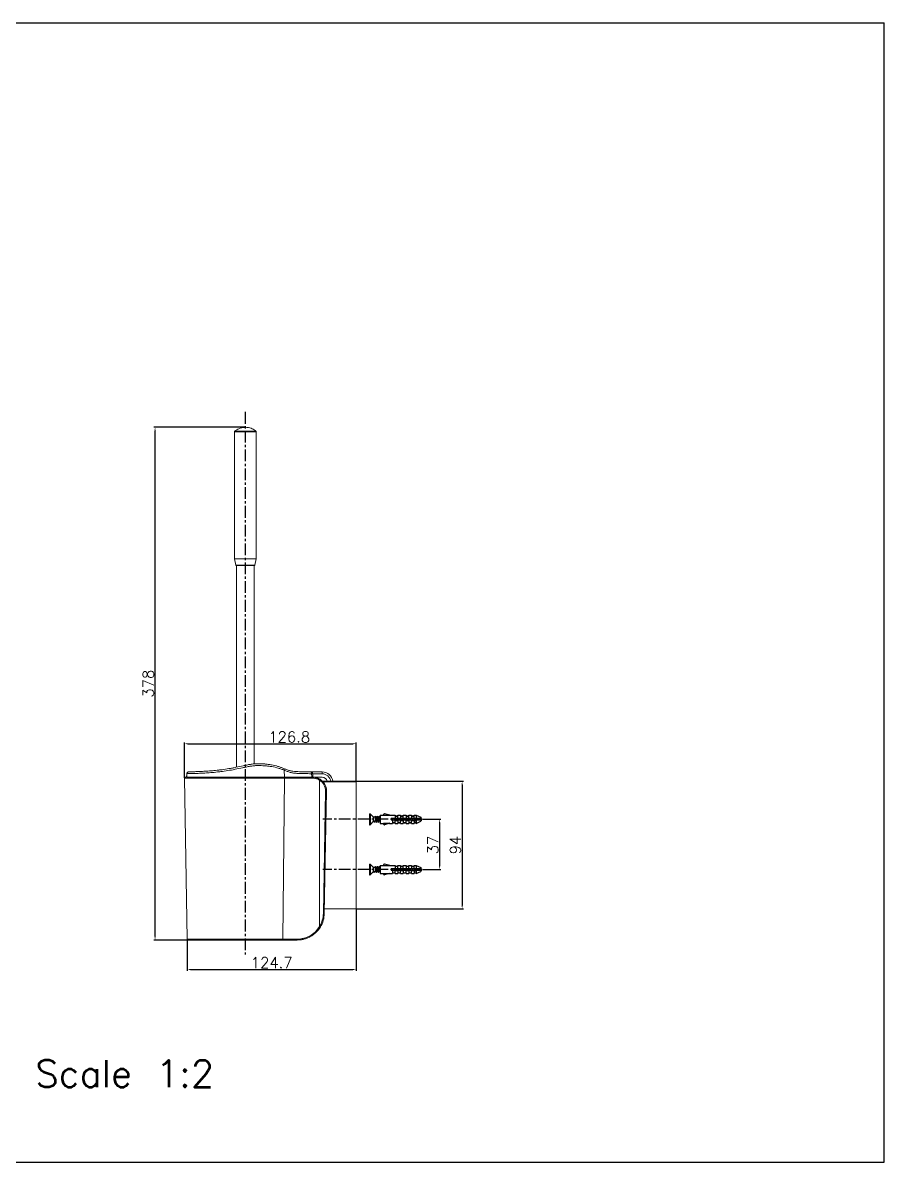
# Model space of a CAD drawing. Extents: x -102 to 492, y -52 to 368.
# Drawn here: x 174 to 491.7, y -51.8 to 368.2 of the extents above; entities that cross this region are included whole.
import ezdxf

# ---------------------------------------------------------------- set-up
doc = ezdxf.new("R2010")
doc.units = 0
doc.header["$LTSCALE"] = 23.1
doc.header["$MEASUREMENT"] = 0
doc.linetypes.add('CENTER', pattern=[0.6, 0.375, -0.075, 0.075, -0.075])
doc.layers.get('0').update_dxf_attribs({"linetype": 'CONTINUOUS'})
doc.layers.get('Defpoints').update_dxf_attribs({"linetype": 'CONTINUOUS'})
doc.styles.get("Standard").update_dxf_attribs({"font": 'txt.shx', "bigfont": 'whgtxt.shx'})
doc.dimstyles.get("Standard").update_dxf_attribs({"dimtxt": 2.5, "dimasz": 0.18, "dimexe": 0.18, "dimexo": 0.0625, "dimgap": 0.09, "dimtad": 0, "dimtih": 1, "dimtoh": 1, "dimdec": 4, "dimzin": 0, "dimdsep": 46, "dimtxsty": 'Standard', "dimcen": 0.09, "dimadec": 0, "dimazin": 0, "dimtp": 0.001, "dimtm": 0.001, "dimtfac": 1, "dimtdec": 4, "dimtofl": 0, "dimtmove": 0, "dimatfit": 0, "dimfxl": 0, "dimtolj": 1, "dimtzin": 0, "dimarcsym": 0})

# ---------------------------------------------------------------- blocks, each defined once
blk = doc.blocks.new('A$C249B000C')
at = {"color": 2, "linetype": 'Continuous'}
for p, q in [((0, 420), (594, 420)), ((594, 0), (594, 420)), ((0, 0), (594, 0))]:
    blk.add_line(p, q, dxfattribs=at)
blk = doc.blocks.new('*D76')
at = {"color": 2, "lineweight": -2, "transparency": 16777216}
for p, q in [((194.56, 411.09), (127.27, 411.09)), ((128.27, 35.59), (128.27, 408.59)), ((152.34, 33.09), (127.27, 33.09))]:
    blk.add_line(p, q, dxfattribs=at)
at = {"color": 2, "transparency": 16777216}
for points in [[(127.85, 408.59), (128.68, 408.59), (128.27, 411.09)], [(127.85, 35.59), (128.68, 35.59), (128.27, 33.09)]]:
    blk.add_solid(points, dxfattribs=at)
at = {"layer": 'Defpoints', "color": 0, "transparency": 16777216}
for p in [(128.27, 411.09), (194.86, 411.09), (152.64, 33.09)]:
    blk.add_point(p, dxfattribs=at)
at = {"color": 2, "transparency": 16777216, "insert": (123.27, 222.09), "char_height": 8, "attachment_point": 5, "rotation": 90}
blk.add_mtext('\\A1;378', dxfattribs=at)
blk = doc.blocks.new('*D79')
at = {"color": 2, "lineweight": -2, "transparency": 16777216}
for p, q in [((276.88, 150.09), (355.78, 150.09)), ((354.78, 147.59), (354.78, 58.59)), ((276.88, 56.09), (355.78, 56.09))]:
    blk.add_line(p, q, dxfattribs=at)
at = {"color": 2, "transparency": 16777216}
for points in [[(354.36, 147.59), (355.2, 147.59), (354.78, 150.09)], [(354.36, 58.59), (355.2, 58.59), (354.78, 56.09)]]:
    blk.add_solid(points, dxfattribs=at)
at = {"layer": 'Defpoints', "color": 0, "transparency": 16777216}
for p in [(276.58, 150.09), (276.58, 56.09), (354.78, 56.09)]:
    blk.add_point(p, dxfattribs=at)
at = {"color": 2, "transparency": 16777216, "insert": (349.78, 103.09), "char_height": 8, "attachment_point": 5, "rotation": 90}
blk.add_mtext('\\A1;94', dxfattribs=at)
blk = doc.blocks.new('*D81')
at = {"color": 2, "lineweight": -2, "transparency": 16777216}
for p, q in [((276.68, 55.89), (276.68, 10.37)), ((151.94, 33.42), (151.94, 10.37)), ((154.44, 11.37), (274.18, 11.37))]:
    blk.add_line(p, q, dxfattribs=at)
at = {"color": 2, "transparency": 16777216}
for points in [[(154.44, 11.78), (154.44, 10.95), (151.94, 11.37)], [(274.18, 11.78), (274.18, 10.95), (276.68, 11.37)]]:
    blk.add_solid(points, dxfattribs=at)
at = {"layer": 'Defpoints', "color": 0, "transparency": 16777216}
for p in [(276.68, 56.19), (151.94, 33.72), (276.68, 11.37)]:
    blk.add_point(p, dxfattribs=at)
at = {"color": 2, "transparency": 16777216, "insert": (214.31, 16.37), "char_height": 8, "attachment_point": 5}
blk.add_mtext('\\A1;124.7', dxfattribs=at)
blk = doc.blocks.new('*D82')
at = {"color": 2, "lineweight": -2, "transparency": 16777216}
for p, q in [((149.87, 152.68), (149.87, 178.78)), ((152.37, 177.78), (274.18, 177.78)), ((276.68, 150.29), (276.68, 178.78))]:
    blk.add_line(p, q, dxfattribs=at)
at = {"color": 2, "transparency": 16777216}
for points in [[(152.37, 178.2), (152.37, 177.37), (149.87, 177.78)], [(274.18, 178.2), (274.18, 177.37), (276.68, 177.78)]]:
    blk.add_solid(points, dxfattribs=at)
at = {"layer": 'Defpoints', "color": 0, "transparency": 16777216}
for p in [(276.68, 177.78), (149.87, 152.38), (276.68, 149.99)]:
    blk.add_point(p, dxfattribs=at)
at = {"color": 2, "transparency": 16777216, "insert": (227.23, 182.78), "char_height": 8, "attachment_point": 5}
blk.add_mtext('\\A1;126.8', dxfattribs=at)
blk = doc.blocks.new('*D75')
at = {"color": 2, "lineweight": -2, "transparency": 16777216}
for p, q in [((325.68, 122.09), (339.19, 122.09)), ((338.19, 119.59), (338.19, 87.59)), ((325.68, 85.09), (339.19, 85.09))]:
    blk.add_line(p, q, dxfattribs=at)
at = {"color": 2, "transparency": 16777216}
for points in [[(337.77, 119.59), (338.61, 119.59), (338.19, 122.09)], [(337.77, 87.59), (338.61, 87.59), (338.19, 85.09)]]:
    blk.add_solid(points, dxfattribs=at)
at = {"layer": 'Defpoints', "color": 0, "transparency": 16777216}
for p in [(325.38, 122.09), (325.38, 85.09), (338.19, 85.09)]:
    blk.add_point(p, dxfattribs=at)
at = {"color": 2, "transparency": 16777216, "insert": (333.19, 103.09), "char_height": 8, "attachment_point": 5, "rotation": 90}
blk.add_mtext('\\A1;37', dxfattribs=at)
blk = doc.blocks.new('A$C5BBA25DE')
at = {"color": 1, "linetype": 'CENTER'}
for p, q in [((302.1, 412.01), (302.1, 12.06)), ((421.37, 111.73), (359.35, 111.73)), ((421.37, 74.73), (359.35, 74.73))]:
    blk.add_line(p, q, dxfattribs=at)
at = {"color": 7, "linetype": 'Continuous', "lineweight": 15}
for p, q in [((294.1, 303.73), (294.1, 397.49)), ((310.1, 397.49), (310.1, 303.73)), ((295.02, 299.13), (294.1, 303.73)), ((310.1, 303.73), (294.1, 303.73)), ((310.1, 303.73), (309.18, 299.13)), ((295.51, 298.73), (308.69, 298.73)), ((295.6, 150.15), (295.6, 298.73)), ((308.6, 298.73), (308.6, 152.57)), ((258.82, 142.73), (258.99, 145.31)), ((259, 145.31), (259, 145.41)), ((330.8, 147.93), (331.09, 142.73)), ((358.71, 146.73), (351.71, 146.73)), ((351.92, 142.73), (351.78, 145.31)), ((351.79, 145.23), (358.71, 145.23)), ((358.71, 146.73), (358.71, 145.23)), ((259.18, 23.41), (257.11, 142.01)), ((258.57, 142.73), (257.81, 142.73)), ((331.09, 142.73), (258.86, 142.73)), ((329.75, 23.41), (331.09, 142.01)), ((351.07, 142.73), (331.09, 142.73)), ((331.09, 142.01), (352.01, 142.01)), ((351.92, 142.73), (351.07, 142.73)), ((358.71, 142.73), (351.92, 142.73)), ((356.87, 32.74), (356.87, 140.59)), ((383.82, 139.73), (359.06, 139.73)), ((383.82, 139.73), (383.82, 139.23)), ((383.92, 139.23), (383.82, 139.23)), ((383.82, 139.23), (383.82, 45.73)), ((383.92, 139.23), (383.92, 139.63)), ((383.92, 45.83), (383.92, 139.23)), ((361.22, 132.55), (359.64, 42.38)), ((360.34, 42.38), (361.92, 132.55)), ((383.82, 45.73), (360.4, 45.73)), ((383.92, 45.83), (383.82, 45.73)), ((259.88, 22.73), (329.3, 22.73)), ((329.3, 22.73), (340.35, 22.73)), ((340.62, 23.41), (329.75, 23.41))]:
    blk.add_line(p, q, dxfattribs=at)
at = {"color": 8, "linetype": 'Continuous', "lineweight": 15}
for p, q in [((294.1, 397.49), (310.1, 397.49)), ((309.91, 397.88), (294.28, 397.88)), ((309.18, 299.13), (295.02, 299.13)), ((257.11, 142.01), (331.09, 142.01)), ((359.52, 139.23), (383.82, 139.23)), ((329.75, 23.41), (259.18, 23.41))]:
    blk.add_line(p, q, dxfattribs=at)
at = {"color": 7, "linetype": 'Continuous'}
for p, q in [((393.62, 115.73), (394.12, 115.73)), ((393.62, 115.73), (393.62, 107.73)), ((394.12, 115.73), (396.62, 113.23)), ((394.12, 115.73), (394.12, 107.73)), ((394.12, 107.73), (396.62, 110.23)), ((397.71, 113.23), (396.62, 113.23)), ((396.62, 110.23), (396.62, 113.23)), ((398.42, 110.23), (396.62, 110.23)), ((397.37, 109.43), (396.96, 110.23)), ((397.61, 110.23), (397.37, 109.43)), ((397.76, 113.39), (397.67, 113.23)), ((398.47, 113.05), (398.42, 113.23)), ((399.21, 113.23), (398.42, 113.23)), ((399.92, 110.23), (399.11, 110.23)), ((399.26, 113.39), (399.17, 113.23)), ((399.97, 113.05), (399.9, 113.28)), ((400.71, 113.23), (399.92, 113.23)), ((401.42, 110.23), (400.61, 110.23)), ((401.47, 113.05), (401.4, 113.28)), ((401.62, 113.23), (401.42, 113.23)), ((401.62, 114.73), (404.12, 114.73)), ((401.62, 114.73), (401.62, 108.73)), ((404.12, 115.23), (404.12, 114.69)), ((404.12, 114.69), (408.57, 114.69)), ((408.57, 114.69), (404.75, 115.71)), ((408.42, 114.73), (412.62, 114.73)), ((431.12, 112.23), (409.62, 112.23)), ((409.62, 112.23), (409.62, 111.23)), ((409.62, 111.23), (431.12, 111.23)), ((410.62, 112.53), (412.62, 112.53)), ((410.62, 112.53), (410.62, 112.23)), ((410.62, 111.23), (410.62, 109.38)), ((410.62, 109.38), (412.62, 109.38)), ((410.62, 109.23), (412.62, 109.23)), ((410.62, 109.23), (410.62, 108.73)), ((412.62, 114.73), (412.62, 114.23)), ((412.62, 114.23), (414.62, 114.23)), ((412.62, 114.08), (414.62, 114.08)), ((412.62, 114.08), (412.62, 112.23)), ((412.62, 109.38), (412.62, 111.23)), ((412.62, 110.92), (414.62, 110.92)), ((412.62, 108.73), (412.62, 109.23)), ((414.62, 114.73), (416.62, 114.73)), ((414.62, 114.23), (414.62, 114.73)), ((414.62, 112.23), (414.62, 114.08)), ((414.62, 112.53), (416.62, 112.53)), ((414.62, 111.23), (414.62, 109.38)), ((414.62, 109.38), (416.62, 109.38)), ((414.62, 109.23), (416.62, 109.23)), ((414.62, 109.23), (414.62, 108.73)), ((416.62, 114.73), (416.62, 114.23)), ((416.62, 114.23), (418.62, 114.23)), ((416.62, 114.08), (418.62, 114.08)), ((416.62, 114.08), (416.62, 112.23)), ((416.62, 109.38), (416.62, 111.23)), ((416.62, 110.92), (418.62, 110.92)), ((416.62, 108.73), (416.62, 109.23)), ((418.62, 114.73), (420.62, 114.73)), ((418.62, 114.23), (418.62, 114.73)), ((418.62, 112.23), (418.62, 114.08)), ((418.62, 112.53), (420.62, 112.53)), ((418.62, 111.23), (418.62, 109.38)), ((418.62, 109.38), (420.62, 109.38)), ((418.62, 109.23), (420.62, 109.23)), ((418.62, 109.23), (418.62, 108.73)), ((420.62, 114.73), (420.62, 114.23)), ((420.62, 114.23), (422.62, 114.23)), ((420.62, 114.08), (422.62, 114.08)), ((420.62, 114.08), (420.62, 112.23)), ((420.62, 109.38), (420.62, 111.23)), ((420.62, 110.92), (422.62, 110.92)), ((420.62, 108.73), (420.62, 109.23)), ((422.62, 114.73), (424.62, 114.73)), ((422.62, 114.23), (422.62, 114.73)), ((422.62, 112.23), (422.62, 114.08)), ((422.62, 112.53), (424.62, 112.53)), ((422.62, 111.23), (422.62, 109.38)), ((422.62, 109.38), (424.62, 109.38)), ((422.62, 109.23), (424.62, 109.23)), ((422.62, 109.23), (422.62, 108.73)), ((424.62, 114.73), (424.62, 114.23)), ((424.62, 114.23), (426.62, 114.23)), ((424.62, 114.08), (426.62, 114.08)), ((424.62, 114.08), (424.62, 112.23)), ((424.62, 109.38), (424.62, 111.23)), ((424.62, 110.92), (428.12, 110.92)), ((424.62, 108.73), (424.62, 109.23)), ((426.62, 114.73), (428.12, 114.73)), ((426.62, 114.23), (426.62, 114.73)), ((426.62, 112.23), (426.62, 114.08)), ((426.62, 112.53), (428.12, 112.53)), ((426.62, 111.53), (426.67, 111.23)), ((426.62, 110.92), (426.62, 111.53)), ((426.62, 110.68), (428.12, 110.68)), ((426.62, 110.68), (426.62, 109.38)), ((426.62, 109.38), (428.12, 109.38)), ((426.62, 109.23), (428.12, 109.23)), ((426.62, 109.23), (426.62, 108.73)), ((428.12, 114.73), (431.62, 113.23)), ((428.12, 114.73), (428.12, 112.23)), ((428.12, 111.23), (428.12, 108.73)), ((428.12, 108.73), (431.62, 110.23)), ((431.12, 112.23), (431.12, 111.23)), ((431.62, 113.23), (431.62, 110.23)), ((431.62, 110.97), (431.75, 110.75)), ((393.62, 107.73), (394.12, 107.73)), ((401.62, 108.73), (404.12, 108.73)), ((404.12, 108.77), (408.57, 108.77)), ((404.12, 108.23), (404.12, 108.77)), ((408.57, 108.77), (404.75, 107.74)), ((408.42, 108.73), (410.62, 108.73)), ((412.62, 108.73), (414.62, 108.73)), ((416.62, 108.73), (418.62, 108.73)), ((420.62, 108.73), (422.62, 108.73)), ((424.62, 108.73), (426.62, 108.73)), ((393.62, 78.73), (394.12, 78.73)), ((393.62, 78.73), (393.62, 70.73)), ((394.12, 78.73), (396.62, 76.23)), ((394.12, 78.73), (394.12, 70.73)), ((397.71, 76.23), (396.62, 76.23)), ((396.62, 73.23), (396.62, 76.23)), ((397.76, 76.39), (397.67, 76.23)), ((398.47, 76.05), (398.42, 76.23)), ((399.21, 76.23), (398.42, 76.23)), ((399.26, 76.39), (399.17, 76.23)), ((399.97, 76.05), (399.9, 76.28)), ((400.71, 76.23), (399.92, 76.23)), ((401.47, 76.05), (401.4, 76.28)), ((401.62, 76.23), (401.42, 76.23)), ((401.62, 77.73), (404.12, 77.73)), ((401.62, 77.73), (401.62, 71.73)), ((404.12, 78.23), (404.12, 77.69)), ((404.12, 77.69), (408.57, 77.69)), ((408.57, 77.69), (404.75, 78.71)), ((408.42, 77.73), (412.62, 77.73)), ((412.62, 77.73), (412.62, 77.23)), ((412.62, 77.23), (414.62, 77.23)), ((412.62, 77.08), (414.62, 77.08)), ((412.62, 77.08), (412.62, 75.23)), ((414.62, 77.73), (416.62, 77.73)), ((414.62, 77.23), (414.62, 77.73)), ((414.62, 75.23), (414.62, 77.08)), ((416.62, 77.73), (416.62, 77.23)), ((416.62, 77.23), (418.62, 77.23)), ((416.62, 77.08), (418.62, 77.08)), ((416.62, 77.08), (416.62, 75.23)), ((418.62, 77.73), (420.62, 77.73)), ((418.62, 77.23), (418.62, 77.73)), ((418.62, 75.23), (418.62, 77.08)), ((420.62, 77.73), (420.62, 77.23)), ((420.62, 77.23), (422.62, 77.23)), ((420.62, 77.08), (422.62, 77.08)), ((420.62, 77.08), (420.62, 75.23)), ((422.62, 77.73), (424.62, 77.73)), ((422.62, 77.23), (422.62, 77.73)), ((422.62, 75.23), (422.62, 77.08)), ((424.62, 77.73), (424.62, 77.23)), ((424.62, 77.23), (426.62, 77.23)), ((424.62, 77.08), (426.62, 77.08)), ((424.62, 77.08), (424.62, 75.23)), ((426.62, 77.73), (428.12, 77.73)), ((426.62, 77.23), (426.62, 77.73)), ((426.62, 75.23), (426.62, 77.08)), ((428.12, 77.73), (431.62, 76.23)), ((428.12, 77.73), (428.12, 75.23)), ((431.62, 76.23), (431.62, 73.23)), ((393.62, 70.73), (394.12, 70.73)), ((394.12, 70.73), (396.62, 73.23)), ((398.42, 73.23), (396.62, 73.23)), ((397.37, 72.43), (396.96, 73.23)), ((397.61, 73.23), (397.37, 72.43)), ((399.92, 73.23), (399.11, 73.23)), ((401.42, 73.23), (400.61, 73.23)), ((401.62, 71.73), (404.12, 71.73)), ((404.12, 71.77), (408.57, 71.77)), ((404.12, 71.23), (404.12, 71.77)), ((408.57, 71.77), (404.75, 70.74)), ((408.42, 71.73), (410.62, 71.73)), ((431.12, 75.23), (409.62, 75.23)), ((409.62, 75.23), (409.62, 74.23)), ((409.62, 74.23), (431.12, 74.23)), ((410.62, 75.53), (412.62, 75.53)), ((410.62, 75.53), (410.62, 75.23)), ((410.62, 74.23), (410.62, 72.38)), ((410.62, 72.38), (412.62, 72.38)), ((410.62, 72.23), (412.62, 72.23)), ((410.62, 72.23), (410.62, 71.73)), ((412.62, 72.38), (412.62, 74.23)), ((412.62, 73.92), (414.62, 73.92)), ((412.62, 71.73), (412.62, 72.23)), ((412.62, 71.73), (414.62, 71.73)), ((414.62, 75.53), (416.62, 75.53)), ((414.62, 74.23), (414.62, 72.38)), ((414.62, 72.38), (416.62, 72.38)), ((414.62, 72.23), (416.62, 72.23)), ((414.62, 72.23), (414.62, 71.73)), ((416.62, 72.38), (416.62, 74.23)), ((416.62, 73.92), (418.62, 73.92)), ((416.62, 71.73), (416.62, 72.23)), ((416.62, 71.73), (418.62, 71.73)), ((418.62, 75.53), (420.62, 75.53)), ((418.62, 74.23), (418.62, 72.38)), ((418.62, 72.38), (420.62, 72.38)), ((418.62, 72.23), (420.62, 72.23)), ((418.62, 72.23), (418.62, 71.73)), ((420.62, 72.38), (420.62, 74.23)), ((420.62, 73.92), (422.62, 73.92)), ((420.62, 71.73), (420.62, 72.23)), ((420.62, 71.73), (422.62, 71.73)), ((422.62, 75.53), (424.62, 75.53)), ((422.62, 74.23), (422.62, 72.38)), ((422.62, 72.38), (424.62, 72.38)), ((422.62, 72.23), (424.62, 72.23)), ((422.62, 72.23), (422.62, 71.73)), ((424.62, 72.38), (424.62, 74.23)), ((424.62, 73.92), (428.12, 73.92)), ((424.62, 71.73), (424.62, 72.23)), ((424.62, 71.73), (426.62, 71.73)), ((426.62, 75.53), (428.12, 75.53)), ((426.62, 74.53), (426.67, 74.23)), ((426.62, 73.92), (426.62, 74.53)), ((426.62, 73.68), (428.12, 73.68)), ((426.62, 73.68), (426.62, 72.38)), ((426.62, 72.38), (428.12, 72.38)), ((426.62, 72.23), (428.12, 72.23)), ((426.62, 72.23), (426.62, 71.73)), ((428.12, 74.23), (428.12, 71.73)), ((428.12, 71.73), (431.62, 73.23)), ((431.12, 75.23), (431.12, 74.23)), ((431.62, 73.97), (431.75, 73.75))]:
    blk.add_line(p, q, dxfattribs=at)
at = {"color": 8, "linetype": 'Continuous', "lineweight": 15, "flags": 128}
blk.add_lwpolyline([(259.03, 145.33), (259.01, 145.32), (258.99, 145.31), (258.99, 145.31)], dxfattribs=at)
at = {"color": 7, "linetype": 'Continuous', "lineweight": 15, "flags": 128}
for points in [[(259, 145.38), (259, 145.38), (259, 145.38)], [(350.93, 145.34), (351.04, 143.35), (351.07, 142.73)], [(331.09, 142.01), (331.08, 142.15), (331.05, 142.29), (331.01, 142.41), (330.96, 142.52), (330.89, 142.61), (330.81, 142.67), (330.72, 142.71), (330.63, 142.73)], [(329.3, 22.73), (329.39, 22.74), (329.47, 22.78), (329.55, 22.84), (329.62, 22.93), (329.67, 23.03), (329.71, 23.15), (329.74, 23.28), (329.75, 23.41)], [(340.35, 22.73), (340.4, 22.74), (340.45, 22.78), (340.5, 22.84), (340.54, 22.93), (340.57, 23.03), (340.6, 23.15), (340.61, 23.28), (340.62, 23.41)]]:
    blk.add_lwpolyline(points, dxfattribs=at)
at = {"color": 7, "linetype": 'Continuous'}
for points in [[(397.37, 109.43), (397.42, 109.48), (397.45, 109.55)], [(397.45, 109.55), (397.54, 109.85), (397.65, 110.18), (397.67, 110.23)], [(397.71, 113.23), (397.77, 113.18), (397.83, 113.05), (397.88, 112.84), (397.94, 112.58), (398, 112.25), (398.06, 111.9), (398.11, 111.54), (398.17, 111.19), (398.23, 110.88), (398.29, 110.61), (398.34, 110.4), (398.39, 110.3)], [(398.07, 113.98), (397.92, 113.7), (397.76, 113.39)], [(398.07, 113.98), (398.1, 114.02), (398.15, 114), (398.2, 113.9)], [(398.42, 113.23), (398.4, 113.28), (398.29, 113.6), (398.2, 113.9)], [(398.2, 113.9), (398.2, 113.88), (398.25, 113.66), (398.31, 113.34), (398.36, 112.95), (398.41, 112.5), (398.46, 112.01), (398.52, 111.51), (398.57, 111.02), (398.62, 110.56), (398.67, 110.16), (398.72, 109.83), (398.78, 109.59), (398.82, 109.47)], [(398.39, 110.3), (398.51, 110.07), (398.67, 109.76), (398.82, 109.47)], [(399.11, 110.23), (399.05, 110.27), (398.99, 110.4), (398.93, 110.61), (398.88, 110.88), (398.82, 111.19), (398.76, 111.54), (398.7, 111.9), (398.65, 112.25), (398.59, 112.58), (398.53, 112.84), (398.47, 113.05)], [(398.82, 109.47), (398.83, 109.46), (398.88, 109.43), (398.93, 109.51), (398.95, 109.55)], [(398.95, 109.55), (399.04, 109.85), (399.15, 110.18), (399.17, 110.23)], [(399.21, 113.23), (399.27, 113.18), (399.33, 113.05), (399.38, 112.84), (399.44, 112.58), (399.5, 112.26), (399.56, 111.91), (399.61, 111.55), (399.67, 111.2), (399.73, 110.87), (399.79, 110.6), (399.84, 110.4), (399.89, 110.3)], [(399.57, 113.98), (399.42, 113.7), (399.26, 113.39)], [(399.57, 113.98), (399.61, 114.03), (399.66, 113.98), (399.7, 113.9)], [(399.9, 113.28), (399.79, 113.6), (399.7, 113.9)], [(399.7, 113.9), (399.72, 113.84), (399.77, 113.59), (399.82, 113.25), (399.87, 112.84), (399.92, 112.38), (399.98, 111.88), (400.03, 111.38), (400.08, 110.9), (400.13, 110.45), (400.18, 110.07), (400.24, 109.76), (400.29, 109.55), (400.32, 109.47)], [(399.89, 110.3), (400.01, 110.07), (400.17, 109.76), (400.32, 109.47)], [(400.61, 110.23), (400.55, 110.27), (400.49, 110.4), (400.43, 110.6), (400.38, 110.87), (400.32, 111.2), (400.26, 111.55), (400.2, 111.91), (400.15, 112.26), (400.09, 112.58), (400.03, 112.84), (399.97, 113.05)], [(400.32, 109.47), (400.34, 109.44), (400.39, 109.44), (400.45, 109.55)], [(400.45, 109.55), (400.54, 109.85), (400.65, 110.18), (400.67, 110.23)], [(401.07, 113.98), (400.92, 113.7), (400.76, 113.39), (400.67, 113.23)], [(400.71, 113.23), (400.77, 113.18), (400.82, 113.06), (400.88, 112.85), (400.94, 112.58), (401, 112.26), (401.06, 111.91), (401.11, 111.55), (401.17, 111.19), (401.23, 110.87), (401.29, 110.6), (401.35, 110.4), (401.39, 110.3)], [(401.07, 113.98), (401.12, 114.03), (401.18, 113.96), (401.2, 113.9)], [(401.4, 113.28), (401.29, 113.6), (401.2, 113.9)], [(401.2, 113.9), (401.23, 113.78), (401.28, 113.51), (401.33, 113.15), (401.38, 112.73), (401.44, 112.26)], [(401.39, 110.3), (401.51, 110.07), (401.62, 109.86)], [(401.44, 112.26), (401.54, 111.26), (401.59, 110.78), (401.62, 110.58)], [(401.62, 112.42), (401.59, 112.58), (401.53, 112.85), (401.47, 113.05)], [(410, 112.23), (410.06, 111.9), (410.11, 111.54), (410.17, 111.23)], [(410.44, 112.23), (410.46, 112.01), (410.52, 111.51), (410.54, 111.23)], [(410.81, 111.23), (410.76, 111.54), (410.7, 111.9), (410.65, 112.23)], [(411.5, 112.23), (411.56, 111.91), (411.61, 111.55), (411.67, 111.23)], [(411.94, 112.23), (411.98, 111.88), (412.03, 111.38), (412.04, 111.23)], [(412.31, 111.23), (412.26, 111.55), (412.2, 111.91), (412.15, 112.23)], [(413, 112.23), (413.06, 111.91), (413.11, 111.55), (413.17, 111.23)], [(413.44, 112.23), (413.54, 111.26), (413.54, 111.23)], [(413.81, 111.23), (413.76, 111.55), (413.7, 111.91), (413.65, 112.23)], [(414.5, 112.23), (414.56, 111.91), (414.61, 111.55), (414.67, 111.23)], [(414.94, 112.23), (414.95, 112.13), (415, 111.63), (415.04, 111.23)], [(415.31, 111.23), (415.26, 111.55), (415.2, 111.91), (415.15, 112.23)], [(416, 112.23), (416.06, 111.9), (416.11, 111.54), (416.17, 111.23)], [(416.44, 112.23), (416.46, 112.01), (416.52, 111.51), (416.54, 111.23)], [(416.81, 111.23), (416.76, 111.54), (416.7, 111.9), (416.65, 112.23)], [(417.5, 112.23), (417.56, 111.91), (417.61, 111.55), (417.67, 111.23)], [(417.94, 112.23), (417.98, 111.88), (418.03, 111.38), (418.04, 111.23)], [(418.31, 111.23), (418.26, 111.55), (418.2, 111.91), (418.15, 112.23)], [(419, 112.23), (419.06, 111.91), (419.11, 111.55), (419.17, 111.23)], [(419.44, 112.23), (419.54, 111.26), (419.54, 111.23)], [(419.81, 111.23), (419.76, 111.55), (419.7, 111.91), (419.65, 112.23)], [(420.5, 112.23), (420.56, 111.91), (420.61, 111.55), (420.67, 111.23)], [(420.94, 112.23), (420.95, 112.13), (421, 111.63), (421.04, 111.23)], [(421.31, 111.23), (421.26, 111.55), (421.2, 111.91), (421.15, 112.23)], [(422, 112.23), (422.06, 111.9), (422.11, 111.54), (422.17, 111.23)], [(422.44, 112.23), (422.46, 112.01), (422.52, 111.51), (422.54, 111.23)], [(422.81, 111.23), (422.76, 111.54), (422.7, 111.9), (422.65, 112.23)], [(423.5, 112.23), (423.56, 111.91), (423.61, 111.55), (423.67, 111.23)], [(423.94, 112.23), (423.98, 111.88), (424.03, 111.38), (424.04, 111.23)], [(424.31, 111.23), (424.26, 111.55), (424.2, 111.91), (424.15, 112.23)], [(425, 112.23), (425.06, 111.91), (425.11, 111.55), (425.17, 111.23)], [(425.44, 112.23), (425.54, 111.26), (425.54, 111.23)], [(425.81, 111.23), (425.76, 111.56), (425.7, 111.92), (425.65, 112.23)], [(426.5, 112.23), (426.52, 112.16), (426.57, 111.84), (426.62, 111.53)], [(426.94, 112.23), (426.95, 112.13), (427, 111.63), (427.04, 111.23)], [(427.15, 112.23), (427.2, 111.93), (427.26, 111.57), (427.31, 111.23)], [(428, 112.23), (428.03, 112.07), (428.08, 111.73), (428.14, 111.4), (428.17, 111.24)], [(428.44, 112.23), (428.46, 112.05), (428.51, 111.56), (428.55, 111.23)], [(428.65, 112.23), (428.69, 111.96), (428.75, 111.62), (428.81, 111.29), (428.82, 111.23)], [(429.5, 112.23), (429.52, 112.16), (429.58, 111.89), (429.63, 111.62), (429.69, 111.35), (429.73, 111.23)], [(429.93, 112.23), (429.96, 111.95), (430.02, 111.54), (430.06, 111.23)], [(430.12, 112.23), (430.12, 112.23), (430.18, 111.97), (430.24, 111.71), (430.29, 111.45), (430.35, 111.23)], [(430.99, 112.23), (430.99, 112.22), (431.06, 112.05), (431.12, 111.9)], [(431.62, 111.97), (431.67, 111.86), (431.72, 111.74), (431.78, 111.64), (431.84, 111.56), (431.89, 111.49), (431.95, 111.46), (432.01, 111.45)], [(431.62, 111.13), (431.63, 111.1), (431.68, 110.91), (431.73, 110.78), (431.75, 110.75)], [(431.75, 110.75), (431.78, 110.7), (431.83, 110.67), (431.89, 110.7), (431.94, 110.77), (431.99, 110.88), (432.01, 110.93)], [(432.1, 111.47), (432.06, 111.45), (432.01, 111.45)], [(432.01, 110.93), (432.06, 111.06), (432.13, 111.24), (432.2, 111.4)], [(432.2, 111.4), (432.27, 111.54), (432.29, 111.56)], [(397.71, 76.23), (397.77, 76.18), (397.83, 76.05), (397.88, 75.84), (397.94, 75.58), (398, 75.25), (398.06, 74.9), (398.11, 74.54), (398.17, 74.19), (398.23, 73.88), (398.29, 73.61), (398.34, 73.4), (398.39, 73.3)], [(398.07, 76.98), (397.92, 76.7), (397.76, 76.39)], [(398.07, 76.98), (398.1, 77.02), (398.15, 77), (398.2, 76.9)], [(398.42, 76.23), (398.4, 76.28), (398.29, 76.6), (398.2, 76.9)], [(398.2, 76.9), (398.2, 76.88), (398.25, 76.66), (398.31, 76.34), (398.36, 75.95), (398.41, 75.5), (398.46, 75.01), (398.52, 74.51), (398.57, 74.02), (398.62, 73.56), (398.67, 73.16), (398.72, 72.83), (398.78, 72.59), (398.82, 72.47)], [(399.11, 73.23), (399.05, 73.27), (398.99, 73.4), (398.93, 73.61), (398.88, 73.88), (398.82, 74.19), (398.76, 74.54), (398.7, 74.9), (398.65, 75.25), (398.59, 75.58), (398.53, 75.84), (398.47, 76.05)], [(399.21, 76.23), (399.27, 76.18), (399.33, 76.05), (399.38, 75.84), (399.44, 75.58), (399.5, 75.26), (399.56, 74.91), (399.61, 74.55), (399.67, 74.2), (399.73, 73.87), (399.79, 73.6), (399.84, 73.4), (399.89, 73.3)], [(399.57, 76.98), (399.42, 76.7), (399.26, 76.39)], [(399.57, 76.98), (399.61, 77.03), (399.66, 76.98), (399.7, 76.9)], [(399.9, 76.28), (399.79, 76.6), (399.7, 76.9)], [(399.7, 76.9), (399.72, 76.84), (399.77, 76.59), (399.82, 76.25), (399.87, 75.84), (399.92, 75.38), (399.98, 74.88), (400.03, 74.38), (400.08, 73.9), (400.13, 73.45), (400.18, 73.07), (400.24, 72.76), (400.29, 72.55), (400.32, 72.47)], [(400.61, 73.23), (400.55, 73.27), (400.49, 73.4), (400.43, 73.6), (400.38, 73.87), (400.32, 74.2), (400.26, 74.55), (400.2, 74.91), (400.15, 75.26), (400.09, 75.58), (400.03, 75.84), (399.97, 76.05)], [(401.07, 76.98), (400.92, 76.7), (400.76, 76.39), (400.67, 76.23)], [(400.71, 76.23), (400.77, 76.18), (400.82, 76.06), (400.88, 75.85), (400.94, 75.58), (401, 75.26), (401.06, 74.91), (401.11, 74.55), (401.17, 74.19), (401.23, 73.87), (401.29, 73.6), (401.35, 73.4), (401.39, 73.3)], [(401.07, 76.98), (401.12, 77.03), (401.18, 76.96), (401.2, 76.9)], [(401.4, 76.28), (401.29, 76.6), (401.2, 76.9)], [(401.2, 76.9), (401.23, 76.78), (401.28, 76.51), (401.33, 76.15), (401.38, 75.73), (401.44, 75.26)], [(401.62, 75.42), (401.59, 75.58), (401.53, 75.85), (401.47, 76.05)], [(397.37, 72.43), (397.42, 72.48), (397.45, 72.55)], [(397.45, 72.55), (397.54, 72.85), (397.65, 73.18), (397.67, 73.23)], [(398.39, 73.3), (398.51, 73.07), (398.67, 72.76), (398.82, 72.47)], [(398.82, 72.47), (398.83, 72.46), (398.88, 72.43), (398.93, 72.51), (398.95, 72.55)], [(398.95, 72.55), (399.04, 72.85), (399.15, 73.18), (399.17, 73.23)], [(399.89, 73.3), (400.01, 73.07), (400.17, 72.76), (400.32, 72.47)], [(400.32, 72.47), (400.34, 72.44), (400.39, 72.44), (400.45, 72.55)], [(400.45, 72.55), (400.54, 72.85), (400.65, 73.18), (400.67, 73.23)], [(401.39, 73.3), (401.51, 73.07), (401.62, 72.86)], [(401.44, 75.26), (401.54, 74.26), (401.59, 73.78), (401.62, 73.58)], [(410, 75.23), (410.06, 74.9), (410.11, 74.54), (410.17, 74.23)], [(410.44, 75.23), (410.46, 75.01), (410.52, 74.51), (410.54, 74.23)], [(410.81, 74.23), (410.76, 74.54), (410.7, 74.9), (410.65, 75.23)], [(411.5, 75.23), (411.56, 74.91), (411.61, 74.55), (411.67, 74.23)], [(411.94, 75.23), (411.98, 74.88), (412.03, 74.38), (412.04, 74.23)], [(412.31, 74.23), (412.26, 74.55), (412.2, 74.91), (412.15, 75.23)], [(413, 75.23), (413.06, 74.91), (413.11, 74.55), (413.17, 74.23)], [(413.44, 75.23), (413.54, 74.26), (413.54, 74.23)], [(413.81, 74.23), (413.76, 74.55), (413.7, 74.91), (413.65, 75.23)], [(414.5, 75.23), (414.56, 74.91), (414.61, 74.55), (414.67, 74.23)], [(414.94, 75.23), (414.95, 75.13), (415, 74.63), (415.04, 74.23)], [(415.31, 74.23), (415.26, 74.55), (415.2, 74.91), (415.15, 75.23)], [(416, 75.23), (416.06, 74.9), (416.11, 74.54), (416.17, 74.23)], [(416.44, 75.23), (416.46, 75.01), (416.52, 74.51), (416.54, 74.23)], [(416.81, 74.23), (416.76, 74.54), (416.7, 74.9), (416.65, 75.23)], [(417.5, 75.23), (417.56, 74.91), (417.61, 74.55), (417.67, 74.23)], [(417.94, 75.23), (417.98, 74.88), (418.03, 74.38), (418.04, 74.23)], [(418.31, 74.23), (418.26, 74.55), (418.2, 74.91), (418.15, 75.23)], [(419, 75.23), (419.06, 74.91), (419.11, 74.55), (419.17, 74.23)], [(419.44, 75.23), (419.54, 74.26), (419.54, 74.23)], [(419.81, 74.23), (419.76, 74.55), (419.7, 74.91), (419.65, 75.23)], [(420.5, 75.23), (420.56, 74.91), (420.61, 74.55), (420.67, 74.23)], [(420.94, 75.23), (420.95, 75.13), (421, 74.63), (421.04, 74.23)], [(421.31, 74.23), (421.26, 74.55), (421.2, 74.91), (421.15, 75.23)], [(422, 75.23), (422.06, 74.9), (422.11, 74.54), (422.17, 74.23)], [(422.44, 75.23), (422.46, 75.01), (422.52, 74.51), (422.54, 74.23)], [(422.81, 74.23), (422.76, 74.54), (422.7, 74.9), (422.65, 75.23)], [(423.5, 75.23), (423.56, 74.91), (423.61, 74.55), (423.67, 74.23)], [(423.94, 75.23), (423.98, 74.88), (424.03, 74.38), (424.04, 74.23)], [(424.31, 74.23), (424.26, 74.55), (424.2, 74.91), (424.15, 75.23)], [(425, 75.23), (425.06, 74.91), (425.11, 74.55), (425.17, 74.23)], [(425.44, 75.23), (425.54, 74.26), (425.54, 74.23)], [(425.81, 74.23), (425.76, 74.56), (425.7, 74.92), (425.65, 75.23)], [(426.5, 75.23), (426.52, 75.16), (426.57, 74.84), (426.62, 74.53)], [(426.94, 75.23), (426.95, 75.13), (427, 74.63), (427.04, 74.23)], [(427.15, 75.23), (427.2, 74.93), (427.26, 74.57), (427.31, 74.23)], [(428, 75.23), (428.03, 75.07), (428.08, 74.73), (428.14, 74.4), (428.17, 74.24)], [(428.44, 75.23), (428.46, 75.05), (428.51, 74.56), (428.55, 74.23)], [(428.65, 75.23), (428.69, 74.96), (428.75, 74.62), (428.81, 74.29), (428.82, 74.23)], [(429.5, 75.23), (429.52, 75.16), (429.58, 74.89), (429.63, 74.62), (429.69, 74.35), (429.73, 74.23)], [(429.93, 75.23), (429.96, 74.95), (430.02, 74.54), (430.06, 74.23)], [(430.12, 75.23), (430.12, 75.23), (430.18, 74.97), (430.24, 74.71), (430.29, 74.45), (430.35, 74.23)], [(430.99, 75.23), (430.99, 75.22), (431.06, 75.05), (431.12, 74.9)], [(431.62, 74.97), (431.67, 74.86), (431.72, 74.74), (431.78, 74.64), (431.84, 74.56), (431.89, 74.49), (431.95, 74.46), (432.01, 74.45)], [(431.62, 74.13), (431.63, 74.1), (431.68, 73.91), (431.73, 73.78), (431.75, 73.75)], [(431.75, 73.75), (431.78, 73.7), (431.83, 73.67), (431.89, 73.7), (431.94, 73.77), (431.99, 73.88), (432.01, 73.93)], [(432.1, 74.47), (432.06, 74.45), (432.01, 74.45)], [(432.01, 73.93), (432.06, 74.06), (432.13, 74.24), (432.2, 74.4)], [(432.2, 74.4), (432.27, 74.54), (432.29, 74.56)]]:
    blk.add_lwpolyline(points, dxfattribs=at)
at = {"color": 7, "linetype": 'Continuous', "lineweight": 15}
for centre, radius, start, end in [((294.6, 397.49), 0.5, 129.14945, 180), ((309.6, 397.49), 0.5, 0, 50.85055), ((295.51, 299.23), 0.5, 191.30993, 270), ((308.69, 299.23), 0.5, 270, 348.69007), ((329.77, 148.3), 1.09, 340.38261, 55.75219), ((351.35, 142.67), 2.72, 80.94056, 98.92288), ((351.26, 142.8), 2.56, 78.07718, 97.24037), ((358.71, 138.73), 8, 7.18076, 90), ((257.81, 142.03), 0.7, 90, 181), ((350.47, 142.19), 1.55, 353.40734, 20.21502), ((351.92, 132.73), 10, 57.854, 70.37946), ((340.69, 150.97), 19.22, 327.31958, 329.43701), ((351.92, 132.71), 9.3, 359, 57.854), ((351.92, 132.73), 10, 359, 57.854), ((358.71, 138.73), 4, 14.47751, 90), ((383.82, 139.63), 0.1, 0, 90), ((361.57, 142.58), 10.04, 268.00162, 271.99838), ((340.35, 42.71), 19.3, 328.87044, 359), ((340.35, 42.73), 20, 328.87044, 359), ((359.99, 52.41), 10.04, 268.00162, 271.99838), ((340.35, 42.73), 20, 318.76445, 328.87044), ((363, 42.56), 11.58, 238.0177, 241.45054), ((259.88, 23.43), 0.7, 181, 270), ((340.35, 42.73), 20, 289.72023, 291.44051)]:
    blk.add_arc(centre, radius, start, end, dxfattribs=at)
at = {"color": 8, "linetype": 'Continuous', "lineweight": 15}
for centre, radius, start, end in [((259.03, 145.45), 0.077, 241.69192, 270.48835), ((358.71, 138.73), 6.5, 8.84988, 90)]:
    blk.add_arc(centre, radius, start, end, dxfattribs=at)
at = {"color": 7, "linetype": 'Continuous'}
for centre, radius, start, end in [((404.62, 115.23), 0.5, 75, 180), ((426.62, 100.48), 12.75, 61.92751, 66.85264), ((426.62, 122.98), 12.75, 295.48366, 298.07249), ((404.62, 108.23), 0.5, 180, 285), ((404.62, 78.23), 0.5, 75, 180), ((404.62, 71.23), 0.5, 180, 285), ((426.62, 63.48), 12.75, 61.92751, 66.85264), ((426.62, 85.98), 12.75, 295.48366, 298.07249)]:
    blk.add_arc(centre, radius, start, end, dxfattribs=at)
at = {"color": 7, "linetype": 'Continuous', "lineweight": 15}
for points, knots in [([(294.1, 397.73), (294.31, 397.9), (294.86, 398.34), (295.9, 399.04), (297.45, 399.83), (299.55, 400.56), (301.21, 400.67), (302.1, 400.73)], [0, 0, 0, 0, 0.094818, 0.242038, 0.430405, 0.694478, 1, 1, 1, 1]), ([(302.1, 400.73), (302.86, 400.68), (304.3, 400.61), (306.25, 400.03), (307.89, 399.27), (309.05, 398.56), (309.65, 398.07), (309.84, 397.93)], [0, 0, 0, 0, 0.272337, 0.51363, 0.722402, 0.917166, 1, 1, 1, 1]), ([(259.04, 145.37), (259.55, 145.38), (260.18, 145.39), (261.28, 145.4), (261.68, 145.41), (262.52, 145.43), (262.97, 145.44), (264.38, 145.47), (265.42, 145.5), (267.12, 145.57), (267.71, 145.59), (268.94, 145.64), (269.58, 145.67), (271.56, 145.78), (272.96, 145.86), (275.88, 146.07), (277.41, 146.19), (279.82, 146.42), (280.64, 146.51), (282.31, 146.69), (283.15, 146.79), (285.7, 147.1), (287.43, 147.34), (290.96, 147.9), (292.76, 148.22), (296.41, 148.92), (298.24, 149.3), (300.97, 149.88), (301.88, 150.07), (303.7, 150.44), (304.62, 150.62), (306.45, 150.93), (307.37, 151.07), (309.23, 151.27), (310.15, 151.32), (312.89, 151.39), (314.68, 151.31), (317.33, 151.1), (318.2, 151.01), (319.93, 150.8), (320.78, 150.68), (323.28, 150.25), (324.88, 149.88), (327.17, 149.22), (327.92, 148.98), (329.38, 148.47), (330.1, 148.2), (330.8, 147.93)], [0, 0, 0, 0, 0.0625, 0.0625, 0.09375, 0.09375, 0.125, 0.125, 0.1875, 0.1875, 0.21875, 0.21875, 0.25, 0.25, 0.3125, 0.3125, 0.375, 0.375, 0.40625, 0.40625, 0.4375, 0.4375, 0.5, 0.5, 0.5625, 0.5625, 0.625, 0.625, 0.65625, 0.65625, 0.6875, 0.6875, 0.71875, 0.71875, 0.75, 0.75, 0.8125, 0.8125, 0.84375, 0.84375, 0.875, 0.875, 0.9375, 0.9375, 0.96875, 0.96875, 1, 1, 1, 1]), ([(330.39, 149.2), (329.7, 149.46), (329.01, 149.74), (327.58, 150.25), (326.85, 150.5), (324.61, 151.17), (323.05, 151.55), (320.63, 151.99), (319.8, 152.12), (318.12, 152.34), (317.27, 152.43), (315.56, 152.58), (314.7, 152.64), (312.96, 152.72), (312.08, 152.74), (310.32, 152.71), (309.42, 152.67), (308.08, 152.55), (307.62, 152.5), (306.73, 152.38), (306.28, 152.31), (304.94, 152.09), (304.06, 151.92), (302.29, 151.56), (301.4, 151.37), (298.75, 150.79), (296.99, 150.4), (294.33, 149.86), (293.45, 149.69), (291.7, 149.36), (290.83, 149.21), (288.25, 148.78), (286.57, 148.53), (284.09, 148.2), (283.27, 148.1), (281.65, 147.92), (280.85, 147.83), (278.5, 147.59), (277, 147.46), (274.15, 147.25), (272.79, 147.16), (270.86, 147.06), (270.23, 147.02), (269.02, 146.97), (268.45, 146.94), (266.78, 146.88), (265.77, 146.85), (264.39, 146.81), (263.95, 146.8), (263.13, 146.78), (262.74, 146.77), (261.65, 146.76), (261.04, 146.75), (260.53, 146.74)], [0, 0, 0, 0, 0.03125, 0.03125, 0.0625, 0.0625, 0.125, 0.125, 0.15625, 0.15625, 0.1875, 0.1875, 0.21875, 0.21875, 0.25, 0.25, 0.28125, 0.28125, 0.296875, 0.296875, 0.3125, 0.3125, 0.34375, 0.34375, 0.375, 0.375, 0.4375, 0.4375, 0.46875, 0.46875, 0.5, 0.5, 0.5625, 0.5625, 0.59375, 0.59375, 0.625, 0.625, 0.6875, 0.6875, 0.75, 0.75, 0.78125, 0.78125, 0.8125, 0.8125, 0.875, 0.875, 0.90625, 0.90625, 0.9375, 0.9375, 1, 1, 1, 1]), ([(258.99, 145.28), (258.99, 145.31), (258.99, 145.34), (259, 145.38), (259, 145.38)], [0, 0, 0, 0, 0.800519, 1, 1, 1, 1]), ([(259.02, 145.38), (259.03, 145.47), (259.04, 145.74), (259.26, 146.14), (259.65, 146.5), (260.1, 146.71), (260.4, 146.73), (260.53, 146.74)], [0, 0, 0, 0, 0.119818, 0.355685, 0.588891, 0.829031, 1, 1, 1, 1]), ([(259.04, 145.37), (259.05, 145.56), (259.1, 145.74), (259.27, 146.07), (259.38, 146.22), (259.65, 146.47), (259.82, 146.57), (260.16, 146.7), (260.34, 146.74), (260.53, 146.74)], [0, 0, 0, 0, 0.25, 0.25, 0.5, 0.5, 0.75, 0.75, 1, 1, 1, 1]), ([(350.29, 146.73), (348.43, 146.73), (346.6, 146.74), (343.91, 146.78), (343.02, 146.8), (341.27, 146.86), (340.39, 146.9), (338.69, 147.01), (337.87, 147.09), (336.26, 147.32), (335.49, 147.46), (333.98, 147.86), (333.24, 148.1), (331.8, 148.63), (331.09, 148.92), (330.39, 149.2)], [0, 0, 0, 0, 0.25, 0.25, 0.375, 0.375, 0.5, 0.5, 0.625, 0.625, 0.75, 0.75, 0.875, 0.875, 1, 1, 1, 1]), ([(330.8, 147.93), (331.5, 147.64), (332.22, 147.34), (333.69, 146.79), (334.44, 146.53), (335.99, 146.12), (336.79, 145.96), (338.42, 145.73), (339.26, 145.64), (340.98, 145.52), (341.86, 145.48), (343.63, 145.43), (344.52, 145.41), (347.22, 145.37), (349.06, 145.36), (350.93, 145.36)], [0, 0, 0, 0, 0.125, 0.125, 0.25, 0.25, 0.375, 0.375, 0.5, 0.5, 0.625, 0.625, 0.75, 0.75, 1, 1, 1, 1]), ([(350.93, 145.36), (350.93, 145.55), (350.9, 145.73), (350.83, 146.07), (350.78, 146.22), (350.66, 146.47), (350.6, 146.56), (350.45, 146.69), (350.37, 146.73), (350.29, 146.73)], [0, 0, 0, 0, 0.25, 0.25, 0.5, 0.5, 0.75, 0.75, 1, 1, 1, 1]), ([(351.78, 145.36), (351.76, 145.55), (351.71, 145.73), (351.54, 146.07), (351.43, 146.22), (351.15, 146.47), (350.99, 146.56), (350.66, 146.69), (350.47, 146.73), (350.29, 146.73)], [0, 0, 0, 0, 0.25, 0.25, 0.5, 0.5, 0.75, 0.75, 1, 1, 1, 1]), ([(351.71, 146.73), (351.71, 146.73), (351.71, 146.63), (351.71, 146.26), (351.71, 146), (351.71, 145.7)], [0, 0, 0, 0, 0.5, 0.5, 1, 1, 1, 1]), ([(351.07, 142.73), (351.18, 142.73), (351.4, 142.73), (351.66, 142.73), (351.85, 142.73), (351.88, 142.73), (351.9, 142.73)], [0, 0, 0, 0, 0.26543, 0.530871, 0.796162, 1, 1, 1, 1]), ([(357.24, 141.19), (356.84, 141.45), (356.43, 141.67), (355.57, 142.05), (355.13, 142.21), (353.78, 142.6), (352.86, 142.73), (351.92, 142.73)], [0, 0, 0, 0, 0.25, 0.25, 0.5, 0.5, 1, 1, 1, 1]), ([(352.01, 142.01), (352.86, 142.01), (353.7, 141.89), (354.94, 141.53), (355.34, 141.38), (356.13, 141.03), (356.5, 140.82), (356.87, 140.59)], [0, 0, 0, 0, 0.5, 0.5, 0.75, 0.75, 1, 1, 1, 1]), ([(340.35, 22.73), (341.16, 22.73), (341.99, 22.78), (343.64, 22.98), (344.46, 23.14), (346.08, 23.55), (346.89, 23.81), (348.5, 24.44), (349.28, 24.81), (350.79, 25.65), (351.51, 26.11), (352.91, 27.14), (353.59, 27.71), (355.47, 29.52), (356.56, 30.88), (357.47, 32.39)], [0, 0, 0, 0, 0.125, 0.125, 0.25, 0.25, 0.375, 0.375, 0.5, 0.5, 0.625, 0.625, 0.75, 0.75, 1, 1, 1, 1]), ([(356.87, 32.74), (356.01, 31.29), (354.98, 29.99), (353.2, 28.24), (352.56, 27.69), (351.23, 26.69), (350.54, 26.24), (349.11, 25.44), (348.37, 25.08), (346.85, 24.46), (346.07, 24.21), (344.53, 23.81), (343.75, 23.66), (342.18, 23.46), (341.39, 23.41), (340.62, 23.41)], [0, 0, 0, 0, 0.25, 0.25, 0.375, 0.375, 0.5, 0.5, 0.625, 0.625, 0.75, 0.75, 0.875, 0.875, 1, 1, 1, 1])]:
    blk.add_open_spline(points, degree=3, knots=knots, dxfattribs=at)
for points in [[(258.86, 142.73), (258.92, 143.59), (258.97, 144.46), (259.03, 145.33)], [(259.03, 145.33), (259.03, 145.34), (259.03, 145.36), (259.04, 145.37)], [(351.71, 146.73), (351.24, 146.73), (350.76, 146.73), (350.29, 146.73)], [(350.93, 145.36), (350.93, 145.35), (350.93, 145.35), (350.93, 145.34)], [(351.78, 145.31), (351.78, 145.32), (351.78, 145.34), (351.78, 145.36)]]:
    blk.add_open_spline(points, degree=3, dxfattribs=at)
for base, p1, p2, picture, middle in [((235.51, 400.73), (259.88, 22.73), (302.1, 400.73), '*D76', (235.51, 211.73)), ((462.02, 45.73), (383.82, 139.73), (383.82, 45.73), '*D79', (462.02, 92.73)), ((445.43, 74.73), (432.62, 111.73), (432.62, 74.73), '*D75', (445.43, 92.73))]:
    dim = blk.add_linear_dim(base=base, p1=p1, p2=p2, angle=90, dimstyle='Standard', override={"dimtxt": 8, "dimasz": 2.5, "dimexe": 1, "dimexo": 0.3, "dimgap": 1, "dimtad": 1, "dimtih": 0, "dimtoh": 0, "dimdec": 0, "dimcen": 0, "dimclrd": 2, "dimclre": 2, "dimclrt": 2, "dimtp": 0.1, "dimtm": 0, "dimtfac": 0.5, "dimtdec": 2, "dimatfit": 3, "dimfxl": 2.5})
    dim.commit()
    dim.dimension.update_dxf_attribs({"geometry": picture, "text_midpoint": middle, "dimtype": 128, "insert": (107.24, -10.37)})
for base, p1, p2, picture, middle in [((383.92, 167.42), (257.11, 142.01), (383.92, 139.63), '*D82', (334.47, 167.42)), ((383.92, 1), (259.18, 23.35), (383.92, 45.83), '*D81', (321.55, 1))]:
    dim = blk.add_linear_dim(base=base, p1=p1, p2=p2, dimstyle='Standard', override={"dimtxt": 8, "dimasz": 2.5, "dimexe": 1, "dimexo": 0.3, "dimgap": 1, "dimtad": 1, "dimtih": 0, "dimtoh": 0, "dimdec": 1, "dimcen": 0, "dimclrd": 2, "dimclre": 2, "dimclrt": 2, "dimtp": 0.1, "dimtm": 0, "dimtfac": 0.5, "dimtdec": 2, "dimatfit": 3, "dimfxl": 2.5})
    dim.commit()
    dim.dimension.update_dxf_attribs({"geometry": picture, "text_midpoint": middle, "dimtype": 128, "insert": (107.24, -10.37)})

msp = doc.modelspace()

# ---------------------------------------------------------------- block references
msp.add_blockref('A$C249B000C', (-102.3, -51.78))
at = {"xscale": 0.5, "yscale": 0.5, "zscale": 0.5}
msp.add_blockref('A$C5BBA25DE', (105.01, 18.76), dxfattribs=at)

# ---------------------------------------------------------------- texts
at = {"insert": (178.63, -14.12), "char_height": 10, "attachment_point": 1}
msp.add_mtext_dynamic_manual_height_columns('Scale 1:2', width=73.0029, gutter_width=1, heights=[0], dxfattribs=at)

doc.saveas('drawing.dxf')
